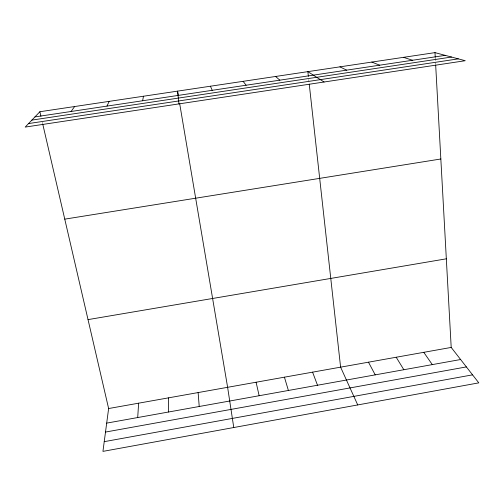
<?xml version="1.0" encoding="UTF-8"?>
<svg xmlns="http://www.w3.org/2000/svg" width="504" height="504" viewBox="0 0 504 504"><rect width="100%" height="100%" fill="white"/><g stroke="black" fill="none" stroke-linecap="round" stroke-linejoin="round"><path stroke-width="0.38" stroke-dasharray="2.52 1.89" d="M42.336 122.296L42.689 123.808M308.725 79.456L309.16 83.362M435.292 58.073L435.632 64.298"/><path stroke-width="0.76" d="M137.712 417.545L138.625 403.187M42.859 124.564L108.625 408.536L102.942 451.376L478.8 382.864L451.2 347.432L435.676 65.079M142.626 100.75L143.476 96.239M106.968 106.098L109.173 101.367M71.077 111.485L74.642 106.533M39.892 111.73L25.2 127.084L465.255 60.713L434.99 52.624L39.892 111.73L40.937 116.26M104.227 441.661L472.557 374.85M106.691 423.121L460.618 359.522M105.506 432.06L466.376 366.918M108.625 408.536L451.2 347.432M88.036 319.618L446.33 258.817M64.764 219.146L440.843 158.987M28.571 123.562L458.331 58.861M34.94 116.909L445.221 55.358M31.878 120.103L451.527 57.047M403.496 57.336L412.562 60.26M371.813 62.074L379.695 65.186M339.935 66.843L346.62 70.15M324.072 82.007L307.862 71.644L308.379 76.331M275.587 76.469L279.833 80.168M243.117 81.333L246.122 85.226M423.769 352.327L432.306 364.613M396.194 357.248L403.843 369.722M368.474 362.187L375.222 374.869M357.727 404.933L340.603 367.158L309.242 84.143M210.445 86.215L212.19 90.317M312.587 372.16L317.501 385.239M284.42 377.181L288.401 390.468M256.095 382.234L259.144 395.728M178.347 95.741L177.566 91.136L178.97 103.893M179.644 103.421L227.619 387.311L233.768 427.531M198.122 392.572L199.225 406.495M434.99 52.624L435.248 57.292M168.456 397.864L168.556 412.001"/></g></svg>
